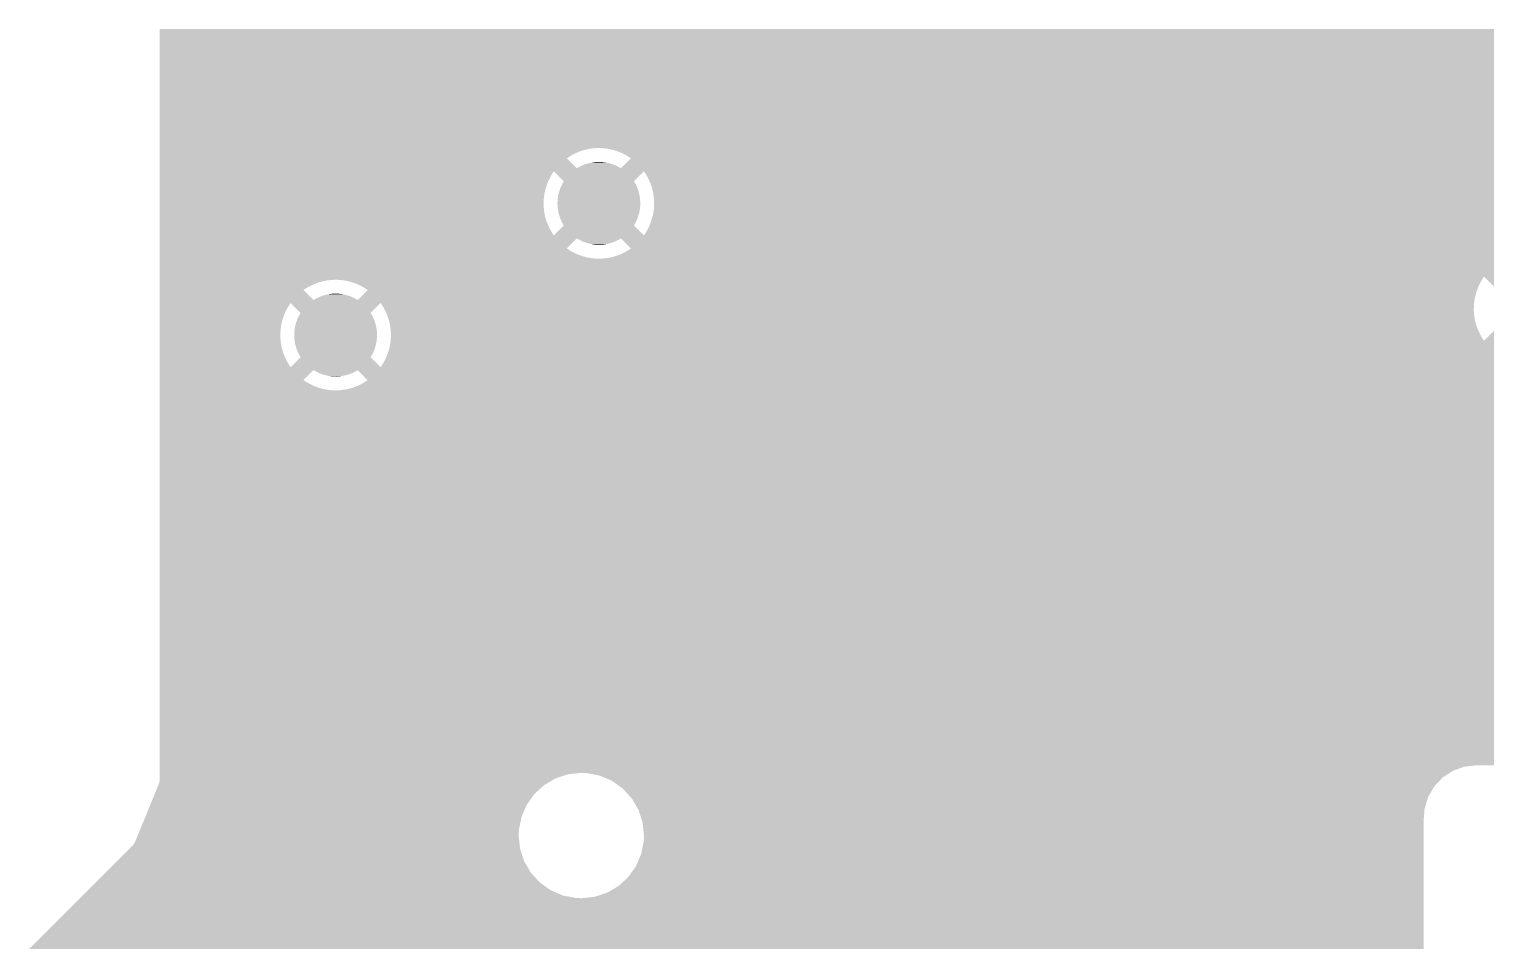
# Model space of a CAD drawing. Extents: x 295 to 953, y 10 to 290.
# Drawn here: x 526.74 to 550.99, y 243.91 to 259.08 of the extents above; entities that cross this region are included whole.
import ezdxf

# ---------------------------------------------------------------- set-up
doc = ezdxf.new("R2010")
doc.units = 0
doc.header["$LTSCALE"] = 5
doc.header["$MEASUREMENT"] = 0
doc.layers.add('GND', color=7, linetype='CONTINUOUS')

msp = doc.modelspace()

# ---------------------------------------------------------------- linework, layer by layer
at = {"layer": 'GND'}
for points in [[(528.919, 259.078), (528.919, 259.079), (562.024, 259.078), (562.024, 259.079)], [(528.919, 259.073), (528.919, 259.078), (562.03, 259.073), (562.024, 259.078)], [(528.919, 258.955), (528.919, 259.073), (562.148, 258.955), (562.03, 259.073)], [(528.919, 258.915), (528.919, 258.955), (844.393, 258.915), (844.393, 258.955)], [(528.919, 258.906), (528.919, 258.915), (617.191, 258.906), (617.285, 258.915)], [(528.919, 258.851), (528.919, 258.906), (561.731, 258.851), (561.767, 258.906)], [(528.919, 258.794), (528.919, 258.851), (561.699, 258.794), (561.731, 258.851)], [(528.919, 258.735), (528.919, 258.794), (561.671, 258.735), (561.699, 258.794)], [(528.919, 258.674), (528.919, 258.735), (561.647, 258.674), (561.671, 258.735)], [(528.919, 258.611), (528.919, 258.674), (561.628, 258.611), (561.647, 258.674)], [(528.919, 258.547), (528.919, 258.611), (561.613, 258.547), (561.628, 258.611)], [(528.919, 258.482), (528.919, 258.547), (561.603, 258.482), (561.613, 258.547)], [(528.919, 258.417), (528.919, 258.482), (561.597, 258.417), (561.603, 258.482)], [(528.919, 258.352), (528.919, 258.417), (561.596, 258.352), (561.597, 258.417)], [(528.919, 258.286), (528.919, 258.352), (561.6, 258.286), (561.596, 258.352)], [(528.919, 258.221), (528.919, 258.286), (561.608, 258.221), (561.6, 258.286)], [(528.919, 258.157), (528.919, 258.221), (561.621, 258.157), (561.608, 258.221)], [(528.919, 258.094), (528.919, 258.157), (561.639, 258.094), (561.621, 258.157)], [(528.919, 258.032), (528.919, 258.094), (561.661, 258.032), (561.639, 258.094)], [(528.919, 257.972), (528.919, 258.032), (561.687, 257.972), (561.661, 258.032)], [(528.919, 257.914), (528.919, 257.972), (561.718, 257.914), (561.687, 257.972)], [(528.919, 257.858), (528.919, 257.914), (561.753, 257.858), (561.718, 257.914)], [(528.919, 257.837), (528.919, 257.858), (561.767, 257.837), (561.753, 257.858)], [(528.919, 257.789), (528.919, 257.837), (616.025, 257.789), (616.032, 257.837)], [(528.919, 257.623), (528.919, 257.789), (561.982, 257.623), (562.148, 257.789)], [(528.919, 257.587), (528.919, 257.623), (562.036, 257.587), (561.982, 257.623)], [(528.919, 257.554), (528.919, 257.587), (562.094, 257.554), (562.036, 257.587)], [(528.919, 257.526), (528.919, 257.554), (562.153, 257.526), (562.094, 257.554)], [(528.919, 257.503), (528.919, 257.526), (562.214, 257.503), (562.153, 257.526)], [(528.919, 257.483), (528.919, 257.503), (562.277, 257.483), (562.214, 257.503)], [(528.919, 257.469), (528.919, 257.483), (562.341, 257.469), (562.277, 257.483)], [(528.919, 257.458), (528.919, 257.469), (562.405, 257.458), (562.341, 257.469)], [(528.919, 257.453), (528.919, 257.458), (562.471, 257.453), (562.405, 257.458)], [(528.919, 257.452), (528.919, 257.453), (562.536, 257.452), (562.471, 257.453)], [(528.919, 257.399), (528.919, 257.452), (616.035, 257.399), (616.029, 257.452)], [(528.919, 257.165), (528.919, 257.399), (616.104, 257.165), (616.035, 257.399)], [(528.919, 257.101), (528.919, 257.165), (616.137, 257.101), (616.104, 257.165)], [(528.919, 257.097), (528.919, 257.101), (536.141, 257.097), (536.207, 257.101)], [(528.919, 257.089), (528.919, 257.097), (536.076, 257.089), (536.141, 257.097)], [(528.919, 257.076), (528.919, 257.089), (536.012, 257.076), (536.076, 257.089)], [(528.919, 257.058), (528.919, 257.076), (535.949, 257.058), (536.012, 257.076)], [(528.919, 257.036), (528.919, 257.058), (535.887, 257.036), (535.949, 257.058)], [(528.919, 257.01), (528.919, 257.036), (535.827, 257.01), (535.887, 257.036)], [(528.919, 256.979), (528.919, 257.01), (535.769, 256.979), (535.827, 257.01)], [(536.272, 257.1), (536.207, 257.101), (616.138, 257.1), (616.137, 257.101)], [(536.338, 257.094), (536.272, 257.1), (616.14, 257.094), (616.138, 257.1)], [(536.403, 257.084), (536.338, 257.094), (616.146, 257.084), (616.14, 257.094)], [(536.466, 257.069), (536.403, 257.084), (616.153, 257.069), (616.146, 257.084)], [(536.529, 257.05), (536.466, 257.069), (616.163, 257.05), (616.153, 257.069)], [(536.59, 257.026), (536.529, 257.05), (616.176, 257.026), (616.163, 257.05)], [(536.65, 256.998), (536.59, 257.026), (616.19, 256.998), (616.176, 257.026)], [(536.707, 256.966), (536.65, 256.998), (616.207, 256.966), (616.19, 256.998)], [(528.919, 256.944), (528.919, 256.979), (535.714, 256.944), (535.769, 256.979)], [(528.919, 256.93), (528.919, 256.944), (535.693, 256.93), (535.714, 256.944)], [(528.919, 256.764), (528.919, 256.93), (535.859, 256.764), (535.693, 256.93)], [(528.919, 256.758), (528.919, 256.764), (616.367, 256.758), (616.363, 256.764)], [(528.919, 256.715), (528.919, 256.758), (616.417, 256.715), (616.367, 256.758)], [(535.859, 256.764), (535.892, 256.784), (536.595, 256.764), (536.561, 256.784)], [(535.892, 256.784), (535.909, 256.792), (536.561, 256.784), (536.546, 256.792)], [(535.909, 256.792), (535.943, 256.809), (536.546, 256.792), (536.51, 256.809)], [(535.943, 256.809), (535.961, 256.816), (536.51, 256.809), (536.495, 256.816)], [(535.961, 256.816), (535.995, 256.83), (536.495, 256.816), (536.457, 256.83)], [(535.995, 256.83), (536.014, 256.836), (536.457, 256.83), (536.441, 256.836)], [(536.014, 256.836), (536.05, 256.847), (536.441, 256.836), (536.403, 256.847)], [(536.05, 256.847), (536.07, 256.852), (536.403, 256.847), (536.387, 256.852)], [(536.07, 256.852), (536.105, 256.859), (536.387, 256.852), (536.346, 256.859)], [(536.105, 256.859), (536.127, 256.862), (536.346, 256.859), (536.331, 256.862)], [(536.127, 256.862), (536.161, 256.867), (536.331, 256.862), (536.288, 256.867)], [(536.161, 256.867), (536.189, 256.869), (536.288, 256.867), (536.275, 256.869)], [(536.189, 256.869), (536.218, 256.87), (536.275, 256.869), (536.218, 256.87)], [(536.595, 256.764), (536.761, 256.93), (616.363, 256.764), (616.231, 256.93)], [(536.733, 256.949), (536.707, 256.966), (616.216, 256.949), (616.207, 256.966)], [(536.761, 256.93), (536.733, 256.949), (616.231, 256.93), (616.216, 256.949)], [(528.919, 256.661), (528.919, 256.715), (535.442, 256.661), (535.478, 256.715)], [(528.919, 256.603), (528.919, 256.661), (535.41, 256.603), (535.442, 256.661)], [(528.919, 256.544), (528.919, 256.603), (535.382, 256.544), (535.41, 256.603)], [(528.919, 256.483), (528.919, 256.544), (535.358, 256.483), (535.382, 256.544)], [(535.644, 256.549), (535.478, 256.715), (536.81, 256.549), (536.976, 256.715)], [(535.616, 256.5), (535.621, 256.508), (536.838, 256.5), (536.834, 256.508)], [(535.621, 256.508), (535.644, 256.549), (536.834, 256.508), (536.81, 256.549)], [(537.002, 256.678), (536.976, 256.715), (616.461, 256.678), (616.417, 256.715)], [(537.035, 256.621), (537.002, 256.678), (616.527, 256.621), (616.461, 256.678)], [(537.046, 256.6), (537.035, 256.621), (616.553, 256.6), (616.527, 256.621)], [(537.064, 256.563), (537.046, 256.6), (616.618, 256.563), (616.553, 256.6)], [(537.089, 256.502), (537.064, 256.563), (616.724, 256.502), (616.618, 256.563)], [(528.919, 256.42), (528.919, 256.483), (535.339, 256.42), (535.358, 256.483)], [(528.919, 256.357), (528.919, 256.42), (535.324, 256.357), (535.339, 256.42)], [(528.919, 256.292), (528.919, 256.357), (535.314, 256.292), (535.324, 256.357)], [(528.919, 256.226), (528.919, 256.292), (535.308, 256.226), (535.314, 256.292)], [(535.54, 256.238), (535.546, 256.285), (536.914, 256.238), (536.908, 256.285)], [(535.546, 256.285), (535.547, 256.294), (536.908, 256.285), (536.907, 256.294)], [(535.547, 256.294), (535.556, 256.341), (536.907, 256.294), (536.897, 256.341)], [(535.556, 256.341), (535.559, 256.35), (536.897, 256.341), (536.895, 256.35)], [(535.559, 256.35), (535.572, 256.395), (536.895, 256.35), (536.882, 256.395)], [(535.572, 256.395), (535.575, 256.404), (536.882, 256.395), (536.879, 256.404)], [(535.575, 256.404), (535.592, 256.449), (536.879, 256.404), (536.862, 256.449)], [(535.592, 256.449), (535.596, 256.457), (536.862, 256.449), (536.859, 256.457)], [(535.596, 256.457), (535.616, 256.5), (536.859, 256.457), (536.838, 256.5)], [(537.097, 256.479), (537.089, 256.502), (616.764, 256.479), (616.724, 256.502)], [(537.11, 256.44), (537.097, 256.479), (616.881, 256.44), (616.764, 256.479)], [(537.12, 256.401), (537.11, 256.44), (616.995, 256.401), (616.881, 256.44)], [(537.126, 256.376), (537.12, 256.401), (617.182, 256.376), (616.995, 256.401)], [(537.128, 256.369), (537.126, 256.376), (617.237, 256.369), (617.182, 256.376)], [(537.128, 256.368), (537.128, 256.369), (617.285, 256.368), (617.237, 256.369)], [(537.138, 256.312), (537.128, 256.368), (844.393, 256.312), (844.393, 256.368)], [(537.145, 256.247), (537.138, 256.312), (844.393, 256.247), (844.393, 256.312)], [(528.919, 256.161), (528.919, 256.226), (535.307, 256.161), (535.308, 256.226)], [(528.919, 256.095), (528.919, 256.161), (535.311, 256.095), (535.307, 256.161)], [(528.919, 256.03), (528.919, 256.095), (535.319, 256.03), (535.311, 256.095)], [(528.919, 255.966), (528.919, 256.03), (535.332, 255.966), (535.319, 256.03)], [(535.538, 256.181), (535.539, 256.229), (536.916, 256.181), (536.914, 256.229)], [(535.54, 256.133), (535.538, 256.181), (536.915, 256.133), (536.916, 256.181)], [(535.539, 256.229), (535.54, 256.238), (536.914, 256.229), (536.914, 256.238)], [(535.54, 256.124), (535.54, 256.133), (536.914, 256.124), (536.915, 256.133)], [(535.546, 256.077), (535.54, 256.124), (536.909, 256.077), (536.914, 256.124)], [(535.547, 256.068), (535.546, 256.077), (536.907, 256.068), (536.909, 256.077)], [(535.557, 256.021), (535.547, 256.068), (536.898, 256.021), (536.907, 256.068)], [(535.559, 256.012), (535.557, 256.021), (536.895, 256.012), (536.898, 256.021)], [(537.13, 256.005), (537.14, 256.07), (844.393, 256.005), (844.393, 256.07)], [(537.14, 256.07), (537.146, 256.136), (844.393, 256.07), (844.393, 256.136)], [(537.147, 256.181), (537.145, 256.247), (844.393, 256.181), (844.393, 256.247)], [(537.146, 256.136), (537.147, 256.181), (844.393, 256.136), (844.393, 256.181)], [(528.919, 255.903), (528.919, 255.966), (535.35, 255.903), (535.332, 255.966)], [(528.919, 255.841), (528.919, 255.903), (535.372, 255.841), (535.35, 255.903)], [(528.919, 255.781), (528.919, 255.841), (535.398, 255.781), (535.372, 255.841)], [(528.919, 255.723), (528.919, 255.781), (535.429, 255.723), (535.398, 255.781)], [(535.478, 255.647), (535.644, 255.813), (536.976, 255.647), (536.81, 255.813)], [(535.572, 255.967), (535.559, 256.012), (536.882, 255.967), (536.895, 256.012)], [(535.575, 255.958), (535.572, 255.967), (536.879, 255.958), (536.882, 255.967)], [(535.592, 255.913), (535.575, 255.958), (536.862, 255.913), (536.879, 255.958)], [(535.595, 255.905), (535.592, 255.913), (536.858, 255.905), (536.862, 255.913)], [(535.616, 255.862), (535.595, 255.905), (536.838, 255.862), (536.858, 255.905)], [(535.62, 255.854), (535.616, 255.862), (536.834, 255.854), (536.838, 255.862)], [(535.644, 255.813), (535.62, 255.854), (536.81, 255.813), (536.834, 255.854)], [(537.044, 255.759), (537.072, 255.818), (844.393, 255.759), (844.393, 255.818)], [(537.072, 255.818), (537.096, 255.879), (844.393, 255.818), (844.393, 255.879)], [(537.096, 255.879), (537.115, 255.942), (844.393, 255.879), (844.393, 255.942)], [(537.115, 255.942), (537.13, 256.005), (844.393, 255.942), (844.393, 256.005)], [(528.919, 255.667), (528.919, 255.723), (535.464, 255.667), (535.429, 255.723)], [(528.919, 255.647), (528.919, 255.667), (535.478, 255.647), (535.464, 255.667)], [(528.919, 255.598), (528.919, 255.647), (844.393, 255.598), (844.393, 255.647)], [(528.919, 255.432), (528.919, 255.598), (535.693, 255.432), (535.859, 255.598)], [(535.893, 255.578), (535.859, 255.598), (536.562, 255.578), (536.595, 255.598)], [(535.908, 255.57), (535.893, 255.578), (536.545, 255.57), (536.562, 255.578)], [(535.944, 255.553), (535.908, 255.57), (536.511, 255.553), (536.545, 255.57)], [(535.96, 255.546), (535.944, 255.553), (536.493, 255.546), (536.511, 255.553)], [(535.997, 255.532), (535.96, 255.546), (536.459, 255.532), (536.493, 255.546)], [(536.722, 255.471), (536.595, 255.598), (844.393, 255.471), (844.393, 255.598)], [(536.976, 255.647), (537.012, 255.701), (844.393, 255.647), (844.393, 255.701)], [(537.012, 255.701), (537.044, 255.759), (844.393, 255.701), (844.393, 255.759)], [(528.919, 255.396), (528.919, 255.432), (535.747, 255.396), (535.693, 255.432)], [(528.919, 255.364), (528.919, 255.396), (535.805, 255.364), (535.747, 255.396)], [(528.919, 255.336), (528.919, 255.364), (535.864, 255.336), (535.805, 255.364)], [(528.919, 255.312), (528.919, 255.336), (535.925, 255.312), (535.864, 255.336)], [(528.919, 255.293), (528.919, 255.312), (535.988, 255.293), (535.925, 255.312)], [(528.919, 255.278), (528.919, 255.293), (536.052, 255.278), (535.988, 255.293)], [(536.013, 255.526), (535.997, 255.532), (536.44, 255.526), (536.459, 255.532)], [(536.052, 255.515), (536.013, 255.526), (536.404, 255.515), (536.44, 255.526)], [(536.067, 255.51), (536.052, 255.515), (536.384, 255.51), (536.404, 255.515)], [(536.108, 255.503), (536.067, 255.51), (536.349, 255.503), (536.384, 255.51)], [(536.123, 255.5), (536.108, 255.503), (536.327, 255.5), (536.349, 255.503)], [(536.166, 255.495), (536.123, 255.5), (536.293, 255.495), (536.327, 255.5)], [(536.179, 255.493), (536.166, 255.495), (536.265, 255.493), (536.293, 255.495)], [(536.236, 255.492), (536.179, 255.493), (536.236, 255.492), (536.265, 255.493)], [(536.442, 255.286), (536.505, 255.304), (551.377, 255.286), (551.426, 255.304)], [(536.505, 255.304), (536.51, 255.305), (551.426, 255.304), (551.43, 255.305)], [(536.51, 255.305), (536.559, 255.323), (551.43, 255.305), (551.493, 255.323)], [(536.559, 255.323), (536.567, 255.326), (551.493, 255.323), (551.508, 255.326)], [(536.567, 255.326), (536.59, 255.336), (551.508, 255.326), (551.558, 255.336)], [(536.59, 255.336), (536.609, 255.345), (551.558, 255.336), (551.623, 255.345)], [(536.609, 255.345), (536.618, 255.348), (551.623, 255.345), (551.688, 255.348)], [(536.618, 255.348), (536.627, 255.352), (559.406, 255.348), (559.413, 255.352)], [(536.627, 255.352), (536.678, 255.379), (559.413, 255.352), (559.459, 255.379)], [(536.678, 255.379), (536.685, 255.383), (559.459, 255.379), (559.47, 255.383)], [(536.685, 255.383), (536.741, 255.418), (559.47, 255.383), (559.576, 255.418)], [(536.745, 255.448), (536.722, 255.471), (559.668, 255.448), (559.887, 255.471)], [(536.741, 255.418), (536.761, 255.432), (559.576, 255.418), (559.619, 255.432)], [(536.761, 255.432), (536.745, 255.448), (559.619, 255.432), (559.668, 255.448)], [(528.919, 255.268), (528.919, 255.278), (536.116, 255.268), (536.052, 255.278)], [(528.919, 255.262), (528.919, 255.268), (536.182, 255.262), (536.116, 255.268)], [(528.919, 255.261), (528.919, 255.262), (536.247, 255.261), (536.182, 255.262)], [(528.919, 255.257), (528.919, 255.261), (551.309, 255.257), (551.318, 255.261)], [(528.919, 255.227), (528.919, 255.257), (551.251, 255.227), (551.309, 255.257)], [(528.919, 255.192), (528.919, 255.227), (551.195, 255.192), (551.251, 255.227)], [(528.919, 255.177), (528.919, 255.192), (551.174, 255.177), (551.195, 255.192)], [(528.919, 255.011), (528.919, 255.177), (551.34, 255.011), (551.174, 255.177)], [(536.247, 255.261), (536.313, 255.265), (551.318, 255.261), (551.326, 255.265)], [(536.313, 255.265), (536.378, 255.273), (551.326, 255.265), (551.345, 255.273)], [(536.378, 255.273), (536.428, 255.283), (551.345, 255.273), (551.369, 255.283)], [(536.428, 255.283), (536.442, 255.286), (551.369, 255.283), (551.377, 255.286)], [(528.919, 254.963), (528.919, 255.011), (558.995, 254.963), (559.029, 255.011)], [(528.919, 254.91), (528.919, 254.963), (550.925, 254.91), (550.959, 254.963)], [(528.919, 254.906), (528.919, 254.91), (531.76, 254.906), (531.825, 254.91)], [(528.919, 254.898), (528.919, 254.906), (531.695, 254.898), (531.76, 254.906)], [(528.919, 254.885), (528.919, 254.898), (531.631, 254.885), (531.695, 254.898)], [(528.919, 254.867), (528.919, 254.885), (531.568, 254.867), (531.631, 254.885)], [(528.919, 254.845), (528.919, 254.867), (531.506, 254.845), (531.568, 254.867)], [(528.919, 254.819), (528.919, 254.845), (531.446, 254.819), (531.506, 254.845)], [(528.919, 254.788), (528.919, 254.819), (531.388, 254.788), (531.446, 254.819)], [(531.891, 254.909), (531.825, 254.91), (550.924, 254.909), (550.925, 254.91)], [(531.906, 254.908), (531.891, 254.909), (550.923, 254.908), (550.924, 254.909)], [(531.956, 254.904), (531.906, 254.908), (550.921, 254.904), (550.923, 254.908)], [(532.021, 254.893), (531.956, 254.904), (550.915, 254.893), (550.921, 254.904)], [(532.085, 254.879), (532.021, 254.893), (550.907, 254.879), (550.915, 254.893)], [(532.148, 254.859), (532.085, 254.879), (550.896, 254.859), (550.907, 254.879)], [(532.17, 254.851), (532.148, 254.859), (550.891, 254.851), (550.896, 254.859)], [(532.209, 254.836), (532.17, 254.851), (550.884, 254.836), (550.891, 254.851)], [(532.268, 254.808), (532.209, 254.836), (550.871, 254.808), (550.884, 254.836)], [(532.297, 254.792), (532.268, 254.808), (550.863, 254.792), (550.871, 254.808)], [(551.125, 254.797), (550.959, 254.963), (552.291, 254.797), (552.457, 254.963)], [(528.919, 254.754), (528.919, 254.788), (531.332, 254.754), (531.388, 254.788)], [(528.919, 254.739), (528.919, 254.754), (531.311, 254.739), (531.332, 254.754)], [(528.919, 254.573), (528.919, 254.739), (531.477, 254.573), (531.311, 254.739)], [(528.919, 254.539), (528.919, 254.573), (550.795, 254.539), (550.8, 254.573)], [(531.477, 254.573), (531.511, 254.593), (532.214, 254.573), (532.179, 254.593)], [(531.511, 254.593), (531.528, 254.601), (532.179, 254.593), (532.164, 254.601)], [(531.528, 254.601), (531.561, 254.618), (532.164, 254.601), (532.129, 254.618)], [(531.561, 254.618), (531.579, 254.626), (532.129, 254.618), (532.113, 254.626)], [(531.579, 254.626), (531.614, 254.64), (532.113, 254.626), (532.076, 254.64)], [(531.614, 254.64), (531.633, 254.645), (532.076, 254.64), (532.06, 254.645)], [(531.633, 254.645), (531.668, 254.656), (532.06, 254.645), (532.021, 254.656)], [(531.668, 254.656), (531.688, 254.661), (532.021, 254.656), (532.005, 254.661)], [(531.688, 254.661), (531.724, 254.669), (532.005, 254.661), (531.965, 254.669)], [(531.724, 254.669), (531.745, 254.672), (531.965, 254.669), (531.95, 254.672)], [(531.745, 254.672), (531.78, 254.676), (531.95, 254.672), (531.907, 254.676)], [(531.78, 254.676), (531.807, 254.678), (531.907, 254.676), (531.893, 254.678)], [(531.807, 254.678), (531.836, 254.68), (531.893, 254.678), (531.836, 254.68)], [(532.214, 254.573), (532.244, 254.604), (550.8, 254.573), (550.805, 254.604)], [(532.244, 254.604), (532.308, 254.668), (550.805, 254.604), (550.82, 254.668)], [(532.325, 254.775), (532.297, 254.792), (550.857, 254.775), (550.863, 254.792)], [(532.308, 254.668), (532.371, 254.73), (550.82, 254.668), (550.839, 254.73)], [(532.38, 254.739), (532.325, 254.775), (550.843, 254.739), (550.857, 254.775)], [(532.371, 254.73), (532.38, 254.739), (550.839, 254.73), (550.843, 254.739)], [(528.919, 254.525), (528.919, 254.539), (550.794, 254.525), (550.795, 254.539)], [(528.919, 254.47), (528.919, 254.525), (531.06, 254.47), (531.096, 254.525)], [(528.919, 254.413), (528.919, 254.47), (531.028, 254.413), (531.06, 254.47)], [(528.919, 254.353), (528.919, 254.413), (531, 254.353), (531.028, 254.413)], [(528.919, 254.292), (528.919, 254.353), (530.976, 254.292), (531, 254.353)], [(531.263, 254.358), (531.096, 254.525), (532.428, 254.358), (532.595, 254.525)], [(531.239, 254.317), (531.263, 254.358), (532.452, 254.317), (532.428, 254.358)], [(532.62, 254.487), (532.595, 254.525), (550.79, 254.487), (550.794, 254.525)], [(532.628, 254.474), (532.62, 254.487), (550.789, 254.474), (550.79, 254.487)], [(532.654, 254.43), (532.628, 254.474), (550.789, 254.43), (550.789, 254.474)], [(532.665, 254.408), (532.654, 254.43), (550.788, 254.408), (550.789, 254.43)], [(532.683, 254.372), (532.665, 254.408), (550.791, 254.372), (550.788, 254.408)], [(532.695, 254.343), (532.683, 254.372), (550.792, 254.343), (550.791, 254.372)], [(532.708, 254.311), (532.695, 254.343), (550.796, 254.311), (550.792, 254.343)], [(528.919, 254.23), (528.919, 254.292), (530.957, 254.23), (530.976, 254.292)], [(528.919, 254.166), (528.919, 254.23), (530.942, 254.166), (530.957, 254.23)], [(528.919, 254.101), (528.919, 254.166), (530.932, 254.101), (530.942, 254.166)], [(528.919, 254.036), (528.919, 254.101), (530.927, 254.036), (530.932, 254.101)], [(531.159, 254.047), (531.164, 254.094), (532.533, 254.047), (532.527, 254.094)], [(531.164, 254.094), (531.166, 254.103), (532.527, 254.094), (532.526, 254.103)], [(531.166, 254.103), (531.175, 254.15), (532.526, 254.103), (532.516, 254.15)], [(531.175, 254.15), (531.177, 254.159), (532.516, 254.15), (532.514, 254.159)], [(531.177, 254.159), (531.19, 254.205), (532.514, 254.159), (532.5, 254.205)], [(531.19, 254.205), (531.194, 254.213), (532.5, 254.205), (532.498, 254.213)], [(531.194, 254.213), (531.21, 254.258), (532.498, 254.213), (532.481, 254.258)], [(531.21, 254.258), (531.214, 254.266), (532.481, 254.258), (532.477, 254.266)], [(531.214, 254.266), (531.234, 254.309), (532.477, 254.266), (532.456, 254.309)], [(531.234, 254.309), (531.239, 254.317), (532.456, 254.309), (532.452, 254.317)], [(532.719, 254.278), (532.708, 254.311), (550.801, 254.278), (550.796, 254.311)], [(532.729, 254.249), (532.719, 254.278), (550.806, 254.249), (550.801, 254.278)], [(532.738, 254.214), (532.729, 254.249), (550.814, 254.214), (550.806, 254.249)], [(532.745, 254.185), (532.738, 254.214), (550.821, 254.185), (550.814, 254.214)], [(532.751, 254.15), (532.745, 254.185), (550.831, 254.15), (550.821, 254.185)], [(532.756, 254.121), (532.751, 254.15), (550.842, 254.121), (550.831, 254.15)], [(532.76, 254.089), (532.756, 254.121), (550.853, 254.089), (550.842, 254.121)], [(532.763, 254.056), (532.76, 254.089), (550.868, 254.056), (550.853, 254.089)], [(528.919, 253.97), (528.919, 254.036), (530.926, 253.97), (530.927, 254.036)], [(528.919, 253.905), (528.919, 253.97), (530.929, 253.905), (530.926, 253.97)], [(528.919, 253.84), (528.919, 253.905), (530.938, 253.84), (530.929, 253.905)], [(528.919, 253.775), (528.919, 253.84), (530.951, 253.775), (530.938, 253.84)], [(531.156, 253.99), (531.158, 254.038), (532.535, 253.99), (532.533, 254.038)], [(531.158, 253.943), (531.156, 253.99), (532.533, 253.943), (532.535, 253.99)], [(531.158, 254.038), (531.159, 254.047), (532.533, 254.038), (532.533, 254.047)], [(531.159, 253.934), (531.158, 253.943), (532.532, 253.934), (532.533, 253.943)], [(531.164, 253.886), (531.159, 253.934), (532.527, 253.886), (532.532, 253.934)], [(531.166, 253.877), (531.164, 253.886), (532.525, 253.877), (532.527, 253.886)], [(531.175, 253.831), (531.166, 253.877), (532.516, 253.831), (532.525, 253.877)], [(532.749, 253.815), (532.754, 253.846), (551.31, 253.815), (551.34, 253.846)], [(532.754, 253.846), (532.759, 253.88), (559.027, 253.846), (559.007, 253.88)], [(532.759, 253.88), (532.76, 253.894), (559.007, 253.88), (558.998, 253.894)], [(532.76, 253.894), (532.762, 253.915), (550.959, 253.894), (550.945, 253.915)], [(532.762, 253.915), (532.765, 253.945), (550.945, 253.915), (550.926, 253.945)], [(532.764, 254.029), (532.763, 254.056), (550.88, 254.029), (550.868, 254.056)], [(532.766, 253.99), (532.764, 254.029), (550.9, 253.99), (550.88, 254.029)], [(532.765, 253.971), (532.766, 253.99), (550.91, 253.971), (550.9, 253.99)], [(532.765, 253.945), (532.765, 253.971), (550.926, 253.945), (550.91, 253.971)], [(550.959, 253.894), (551.125, 254.06), (552.457, 253.894), (552.291, 254.06)], [(528.919, 253.712), (528.919, 253.775), (530.968, 253.712), (530.951, 253.775)], [(528.919, 253.65), (528.919, 253.712), (530.99, 253.65), (530.968, 253.712)], [(528.919, 253.59), (528.919, 253.65), (531.017, 253.59), (530.99, 253.65)], [(531.096, 253.456), (531.263, 253.622), (532.595, 253.456), (532.428, 253.622)], [(531.177, 253.822), (531.175, 253.831), (532.514, 253.822), (532.516, 253.831)], [(531.191, 253.776), (531.177, 253.822), (532.501, 253.776), (532.514, 253.822)], [(531.193, 253.767), (531.191, 253.776), (532.498, 253.767), (532.501, 253.776)], [(531.211, 253.723), (531.193, 253.767), (532.481, 253.723), (532.498, 253.767)], [(531.214, 253.714), (531.211, 253.723), (532.477, 253.714), (532.481, 253.723)], [(531.235, 253.671), (531.214, 253.714), (532.457, 253.671), (532.477, 253.714)], [(531.239, 253.663), (531.235, 253.671), (532.452, 253.663), (532.457, 253.671)], [(531.263, 253.622), (531.239, 253.663), (532.428, 253.622), (532.452, 253.663)], [(532.67, 253.583), (532.683, 253.611), (551.345, 253.583), (551.286, 253.611)], [(532.683, 253.611), (532.691, 253.627), (551.286, 253.611), (551.257, 253.627)], [(532.691, 253.627), (532.697, 253.643), (551.257, 253.627), (551.229, 253.643)], [(532.697, 253.643), (532.711, 253.679), (551.229, 253.643), (551.174, 253.679)], [(532.711, 253.679), (532.715, 253.688), (551.174, 253.679), (551.183, 253.688)], [(532.715, 253.688), (532.734, 253.751), (551.183, 253.688), (551.246, 253.751)], [(532.734, 253.751), (532.749, 253.815), (551.246, 253.751), (551.31, 253.815)], [(528.919, 253.532), (528.919, 253.59), (531.047, 253.532), (531.017, 253.59)], [(528.919, 253.477), (528.919, 253.532), (531.082, 253.477), (531.047, 253.532)], [(528.919, 253.456), (528.919, 253.477), (531.096, 253.456), (531.082, 253.477)], [(528.919, 253.432), (528.919, 253.456), (559.579, 253.432), (559.524, 253.456)], [(528.919, 253.407), (528.919, 253.432), (559.705, 253.407), (559.579, 253.432)], [(528.919, 253.241), (528.919, 253.407), (531.311, 253.241), (531.477, 253.407)], [(531.512, 253.388), (531.477, 253.407), (532.18, 253.388), (532.214, 253.407)], [(531.527, 253.379), (531.512, 253.388), (532.163, 253.379), (532.18, 253.388)], [(531.563, 253.362), (531.527, 253.379), (532.13, 253.362), (532.163, 253.379)], [(531.578, 253.355), (531.563, 253.362), (532.112, 253.355), (532.13, 253.362)], [(531.615, 253.341), (531.578, 253.355), (532.077, 253.341), (532.112, 253.355)], [(532.231, 253.39), (532.214, 253.407), (559.795, 253.39), (559.705, 253.407)], [(532.235, 253.386), (532.231, 253.39), (559.887, 253.386), (559.795, 253.39)], [(532.269, 253.352), (532.235, 253.386), (684.89, 253.352), (684.896, 253.386)], [(532.595, 253.456), (532.629, 253.509), (559.524, 253.456), (559.401, 253.509)], [(532.629, 253.509), (532.63, 253.509), (551.728, 253.509), (551.663, 253.509)], [(532.63, 253.509), (532.631, 253.511), (551.663, 253.509), (551.648, 253.511)], [(532.631, 253.511), (532.633, 253.515), (551.648, 253.511), (551.598, 253.515)], [(532.633, 253.515), (532.639, 253.525), (551.598, 253.515), (551.533, 253.525)], [(532.639, 253.525), (532.647, 253.54), (551.533, 253.525), (551.469, 253.54)], [(532.647, 253.54), (532.658, 253.559), (551.469, 253.54), (551.406, 253.559)], [(532.658, 253.559), (532.663, 253.568), (551.406, 253.559), (551.384, 253.568)], [(532.663, 253.568), (532.67, 253.583), (551.384, 253.568), (551.345, 253.583)], [(528.919, 253.205), (528.919, 253.241), (531.366, 253.205), (531.311, 253.241)], [(528.919, 253.173), (528.919, 253.205), (531.423, 253.173), (531.366, 253.205)], [(528.919, 253.145), (528.919, 253.173), (531.482, 253.145), (531.423, 253.173)], [(528.919, 253.121), (528.919, 253.145), (531.544, 253.121), (531.482, 253.145)], [(528.919, 253.102), (528.919, 253.121), (531.606, 253.102), (531.544, 253.121)], [(531.631, 253.335), (531.615, 253.341), (532.058, 253.335), (532.077, 253.341)], [(531.67, 253.324), (531.631, 253.335), (532.023, 253.324), (532.058, 253.335)], [(531.686, 253.32), (531.67, 253.324), (532.003, 253.32), (532.023, 253.324)], [(531.726, 253.312), (531.686, 253.32), (531.968, 253.312), (532.003, 253.32)], [(531.742, 253.309), (531.726, 253.312), (531.946, 253.309), (531.968, 253.312)], [(531.784, 253.304), (531.742, 253.309), (531.911, 253.304), (531.946, 253.309)], [(531.798, 253.303), (531.784, 253.304), (531.884, 253.303), (531.911, 253.304)], [(531.855, 253.301), (531.798, 253.303), (531.855, 253.301), (531.884, 253.303)], [(532.06, 253.096), (532.124, 253.113), (684.903, 253.096), (684.901, 253.113)], [(532.124, 253.113), (532.185, 253.135), (684.901, 253.113), (684.899, 253.135)], [(532.185, 253.135), (532.245, 253.162), (684.899, 253.135), (684.896, 253.162)], [(532.245, 253.162), (532.303, 253.192), (684.896, 253.162), (684.893, 253.192)], [(532.361, 253.26), (532.269, 253.352), (684.886, 253.26), (684.89, 253.352)], [(532.303, 253.192), (532.359, 253.227), (684.893, 253.192), (684.889, 253.227)], [(532.359, 253.227), (532.38, 253.241), (684.889, 253.227), (684.888, 253.241)], [(532.38, 253.241), (532.361, 253.26), (684.888, 253.241), (684.886, 253.26)], [(528.919, 253.087), (528.919, 253.102), (531.67, 253.087), (531.606, 253.102)], [(528.919, 253.077), (528.919, 253.087), (531.735, 253.077), (531.67, 253.087)], [(528.919, 253.071), (528.919, 253.077), (531.8, 253.071), (531.735, 253.077)], [(528.919, 253.07), (528.919, 253.071), (531.866, 253.07), (531.8, 253.071)], [(528.919, 253.041), (528.919, 253.07), (684.909, 253.041), (684.906, 253.07)], [(528.919, 252.831), (528.919, 253.041), (684.978, 252.831), (684.909, 253.041)], [(531.866, 253.07), (531.931, 253.074), (684.906, 253.07), (684.905, 253.074)], [(531.931, 253.074), (531.996, 253.083), (684.905, 253.074), (684.904, 253.083)], [(531.996, 253.083), (532.06, 253.096), (684.904, 253.083), (684.903, 253.096)], [(528.919, 252.641), (528.919, 252.831), (685.089, 252.641), (684.978, 252.831)], [(528.919, 252.478), (528.919, 252.641), (685.238, 252.478), (685.089, 252.641)], [(528.919, 252.351), (528.919, 252.478), (685.418, 252.351), (685.238, 252.478)], [(528.919, 252.264), (528.919, 252.351), (685.62, 252.264), (685.418, 252.351)], [(528.919, 252.221), (528.919, 252.264), (685.836, 252.221), (685.62, 252.264)], [(528.919, 252.217), (528.919, 252.221), (685.928, 252.217), (685.836, 252.221)], [(528.919, 252.163), (528.919, 252.217), (779.285, 252.163), (779.311, 252.217)], [(528.919, 252.102), (528.919, 252.163), (779.261, 252.102), (779.285, 252.163)], [(528.919, 252.039), (528.919, 252.102), (779.242, 252.039), (779.261, 252.102)], [(528.919, 251.975), (528.919, 252.039), (779.227, 251.975), (779.242, 252.039)], [(528.919, 251.91), (528.919, 251.975), (779.217, 251.91), (779.227, 251.975)], [(528.919, 251.845), (528.919, 251.91), (779.212, 251.845), (779.217, 251.91)], [(528.919, 251.779), (528.919, 251.845), (779.211, 251.779), (779.212, 251.845)], [(528.919, 251.714), (528.919, 251.779), (779.214, 251.714), (779.211, 251.779)], [(528.919, 251.649), (528.919, 251.714), (779.223, 251.649), (779.214, 251.714)], [(528.919, 251.585), (528.919, 251.649), (779.236, 251.585), (779.223, 251.649)], [(528.919, 251.521), (528.919, 251.585), (779.253, 251.521), (779.236, 251.585)], [(528.919, 251.46), (528.919, 251.521), (779.275, 251.46), (779.253, 251.521)], [(528.919, 251.4), (528.919, 251.46), (779.302, 251.4), (779.275, 251.46)], [(528.919, 251.342), (528.919, 251.4), (779.332, 251.342), (779.302, 251.4)], [(528.919, 251.286), (528.919, 251.342), (779.367, 251.286), (779.332, 251.342)], [(528.919, 251.265), (528.919, 251.286), (779.381, 251.265), (779.367, 251.286)], [(528.919, 251.247), (528.919, 251.265), (807.157, 251.247), (807.159, 251.265)], [(528.919, 251.217), (528.919, 251.247), (807.155, 251.217), (807.157, 251.247)], [(528.919, 251.05), (528.919, 251.217), (779.596, 251.05), (779.762, 251.217)], [(528.919, 251.014), (528.919, 251.05), (779.651, 251.014), (779.596, 251.05)], [(528.919, 250.982), (528.919, 251.014), (779.708, 250.982), (779.651, 251.014)], [(528.919, 250.954), (528.919, 250.982), (779.767, 250.954), (779.708, 250.982)], [(528.919, 250.93), (528.919, 250.954), (779.829, 250.93), (779.767, 250.954)], [(528.919, 250.911), (528.919, 250.93), (779.891, 250.911), (779.829, 250.93)], [(528.919, 250.896), (528.919, 250.911), (779.955, 250.896), (779.891, 250.911)], [(528.919, 250.886), (528.919, 250.896), (780.02, 250.886), (779.955, 250.896)], [(528.919, 250.881), (528.919, 250.886), (780.085, 250.881), (780.02, 250.886)], [(528.919, 250.88), (528.919, 250.881), (780.151, 250.88), (780.085, 250.881)], [(528.919, 250.867), (528.919, 250.88), (807.159, 250.867), (807.158, 250.88)], [(528.919, 250.767), (528.919, 250.867), (807.171, 250.767), (807.159, 250.867)], [(528.919, 250.667), (528.919, 250.767), (807.187, 250.667), (807.171, 250.767)], [(528.919, 250.568), (528.919, 250.667), (807.208, 250.568), (807.187, 250.667)], [(528.919, 250.529), (528.919, 250.568), (807.218, 250.529), (807.208, 250.568)], [(528.919, 250.525), (528.919, 250.529), (606.245, 250.525), (606.311, 250.529)], [(528.919, 250.516), (528.919, 250.525), (606.18, 250.516), (606.245, 250.525)], [(528.919, 250.503), (528.919, 250.516), (606.116, 250.503), (606.18, 250.516)], [(528.919, 250.486), (528.919, 250.503), (606.053, 250.486), (606.116, 250.503)], [(528.919, 250.464), (528.919, 250.486), (605.991, 250.464), (606.053, 250.486)], [(528.919, 250.437), (528.919, 250.464), (605.931, 250.437), (605.991, 250.464)], [(528.919, 250.407), (528.919, 250.437), (605.873, 250.407), (605.931, 250.437)], [(528.919, 250.372), (528.919, 250.407), (605.818, 250.372), (605.873, 250.407)], [(528.919, 250.358), (528.919, 250.372), (605.797, 250.358), (605.818, 250.372)], [(528.919, 250.192), (528.919, 250.358), (605.963, 250.192), (605.797, 250.358)], [(528.919, 250.185), (528.919, 250.192), (807.336, 250.185), (807.333, 250.192)], [(528.919, 250.143), (528.919, 250.185), (807.356, 250.143), (807.336, 250.185)], [(528.919, 250.088), (528.919, 250.143), (605.546, 250.088), (605.582, 250.143)], [(528.919, 250.031), (528.919, 250.088), (605.514, 250.031), (605.546, 250.088)], [(528.919, 249.972), (528.919, 250.031), (605.486, 249.972), (605.514, 250.031)], [(528.919, 249.911), (528.919, 249.972), (605.462, 249.911), (605.486, 249.972)], [(528.919, 249.848), (528.919, 249.911), (605.443, 249.848), (605.462, 249.911)], [(528.919, 249.784), (528.919, 249.848), (605.428, 249.784), (605.443, 249.848)], [(528.919, 249.719), (528.919, 249.784), (605.418, 249.719), (605.428, 249.784)], [(528.919, 249.654), (528.919, 249.719), (605.412, 249.654), (605.418, 249.719)], [(528.919, 249.589), (528.919, 249.654), (605.411, 249.589), (605.412, 249.654)], [(528.919, 249.523), (528.919, 249.589), (605.415, 249.523), (605.411, 249.589)], [(528.919, 249.458), (528.919, 249.523), (605.423, 249.458), (605.415, 249.523)], [(528.919, 249.394), (528.919, 249.458), (605.436, 249.394), (605.423, 249.458)], [(528.919, 249.331), (528.919, 249.394), (605.454, 249.331), (605.436, 249.394)], [(528.919, 249.269), (528.919, 249.331), (605.476, 249.269), (605.454, 249.331)], [(528.919, 249.209), (528.919, 249.269), (605.502, 249.209), (605.476, 249.269)], [(528.919, 249.151), (528.919, 249.209), (605.533, 249.151), (605.502, 249.209)], [(528.919, 249.095), (528.919, 249.151), (605.568, 249.095), (605.533, 249.151)], [(528.919, 249.074), (528.919, 249.095), (605.582, 249.074), (605.568, 249.095)], [(528.919, 249.026), (528.919, 249.074), (744.788, 249.026), (744.867, 249.074)], [(528.919, 248.86), (528.919, 249.026), (605.797, 248.86), (605.963, 249.026)], [(528.919, 248.824), (528.919, 248.86), (605.851, 248.824), (605.797, 248.86)], [(528.919, 248.791), (528.919, 248.824), (605.909, 248.791), (605.851, 248.824)], [(528.919, 248.763), (528.919, 248.791), (605.968, 248.763), (605.909, 248.791)], [(528.919, 248.74), (528.919, 248.763), (606.029, 248.74), (605.968, 248.763)], [(528.919, 248.72), (528.919, 248.74), (606.092, 248.72), (606.029, 248.74)], [(528.919, 248.706), (528.919, 248.72), (606.156, 248.706), (606.092, 248.72)], [(528.919, 248.695), (528.919, 248.706), (606.22, 248.695), (606.156, 248.706)], [(528.919, 248.69), (528.919, 248.695), (606.286, 248.69), (606.22, 248.695)], [(528.919, 248.689), (528.919, 248.69), (606.351, 248.689), (606.286, 248.69)], [(528.919, 248.547), (528.919, 248.689), (744.268, 248.547), (744.39, 248.689)], [(528.919, 248.293), (528.919, 248.547), (744.111, 248.293), (744.268, 248.547)], [(528.919, 248.017), (528.919, 248.293), (743.995, 248.017), (744.111, 248.293)], [(528.919, 247.727), (528.919, 248.017), (743.924, 247.727), (743.995, 248.017)], [(528.919, 247.418), (528.919, 247.727), (743.898, 247.418), (743.924, 247.727)], [(528.919, 247.292), (528.919, 247.418), (743.908, 247.292), (743.898, 247.418)], [(528.919, 247.269), (528.919, 247.292), (557.915, 247.269), (558.135, 247.292)], [(528.919, 247.2), (528.919, 247.269), (557.706, 247.2), (557.915, 247.269)], [(528.919, 247.089), (528.919, 247.2), (557.516, 247.089), (557.706, 247.2)], [(528.919, 246.94), (528.919, 247.089), (557.353, 246.94), (557.516, 247.089)], [(528.919, 246.834), (528.919, 246.94), (557.271, 246.834), (557.353, 246.94)], [(528.919, 246.811), (528.919, 246.834), (550.631, 246.811), (550.832, 246.834)], [(528.919, 246.742), (528.919, 246.811), (550.441, 246.742), (550.631, 246.811)], [(528.908, 246.533), (528.919, 246.588), (535.364, 246.533), (535.459, 246.588)], [(528.919, 246.708), (528.919, 246.742), (550.39, 246.708), (550.441, 246.742)], [(528.919, 246.685), (528.919, 246.708), (535.716, 246.685), (535.935, 246.708)], [(528.919, 246.616), (528.919, 246.685), (535.506, 246.616), (535.716, 246.685)], [(528.919, 246.588), (528.919, 246.616), (535.459, 246.588), (535.506, 246.616)], [(536.027, 246.704), (535.935, 246.708), (550.383, 246.704), (550.39, 246.708)], [(536.243, 246.662), (536.027, 246.704), (550.318, 246.662), (550.383, 246.704)], [(536.313, 246.632), (536.243, 246.662), (550.272, 246.632), (550.318, 246.662)], [(536.446, 246.575), (536.313, 246.632), (550.218, 246.575), (550.272, 246.632)], [(536.571, 246.485), (536.446, 246.575), (550.133, 246.485), (550.218, 246.575)], [(528.761, 246.176), (528.835, 246.356), (535.026, 246.176), (535.153, 246.356)], [(528.835, 246.356), (528.896, 246.505), (535.153, 246.356), (535.316, 246.505)], [(528.896, 246.505), (528.908, 246.533), (535.316, 246.505), (535.364, 246.533)], [(536.625, 246.447), (536.571, 246.485), (550.11, 246.447), (550.133, 246.485)], [(536.75, 246.311), (536.625, 246.447), (550.03, 246.311), (550.11, 246.447)], [(528.678, 245.974), (528.761, 246.176), (534.939, 245.974), (535.026, 246.176)], [(536.774, 246.284), (536.75, 246.311), (550.022, 246.284), (550.03, 246.311)], [(536.871, 246.118), (536.774, 246.284), (549.971, 246.118), (550.022, 246.284)], [(536.886, 246.094), (536.871, 246.118), (549.968, 246.094), (549.971, 246.118)], [(536.93, 245.957), (536.886, 246.094), (549.956, 245.957), (549.968, 246.094)], [(528.589, 245.757), (528.678, 245.974), (534.896, 245.757), (534.939, 245.974)], [(536.954, 245.885), (536.93, 245.957), (549.956, 245.885), (549.956, 245.957)], [(536.978, 245.665), (536.954, 245.885), (549.956, 245.665), (549.956, 245.885)], [(528.505, 245.551), (528.551, 245.665), (534.904, 245.551), (534.892, 245.665)], [(528.551, 245.665), (528.589, 245.757), (534.892, 245.665), (534.896, 245.757)], [(536.974, 245.574), (536.978, 245.665), (549.956, 245.574), (549.956, 245.665)], [(528.206, 245.237), (528.415, 245.446), (534.984, 245.237), (534.915, 245.446)], [(528.415, 245.446), (528.473, 245.504), (534.915, 245.446), (534.909, 245.504)], [(528.473, 245.504), (528.505, 245.551), (534.909, 245.504), (534.904, 245.551)], [(536.844, 245.155), (536.931, 245.357), (549.956, 245.155), (549.956, 245.357)], [(536.931, 245.357), (536.974, 245.574), (549.956, 245.357), (549.956, 245.574)], [(528.016, 245.046), (528.206, 245.237), (535.096, 245.046), (534.984, 245.237)], [(536.716, 244.975), (536.844, 245.155), (549.956, 244.975), (549.956, 245.155)], [(527.725, 244.756), (527.853, 244.884), (535.424, 244.756), (535.245, 244.884)], [(527.853, 244.884), (528.016, 245.046), (535.245, 244.884), (535.096, 245.046)], [(536.554, 244.826), (536.716, 244.975), (549.956, 244.826), (549.956, 244.975)], [(527.592, 244.623), (527.596, 244.627), (535.935, 244.623), (535.843, 244.627)], [(527.596, 244.627), (527.638, 244.669), (535.843, 244.627), (535.627, 244.669)], [(527.638, 244.669), (527.725, 244.756), (535.627, 244.669), (535.424, 244.756)], [(535.935, 244.623), (536.154, 244.646), (549.956, 244.623), (549.956, 244.646)], [(536.154, 244.646), (536.364, 244.715), (549.956, 244.646), (549.956, 244.715)], [(536.364, 244.715), (536.554, 244.826), (549.956, 244.715), (549.956, 244.826)], [(526.195, 243.226), (527.592, 244.623), (549.956, 243.226), (549.956, 244.623)]]:
    msp.add_solid(points, dxfattribs=at)

doc.saveas('drawing.dxf')
